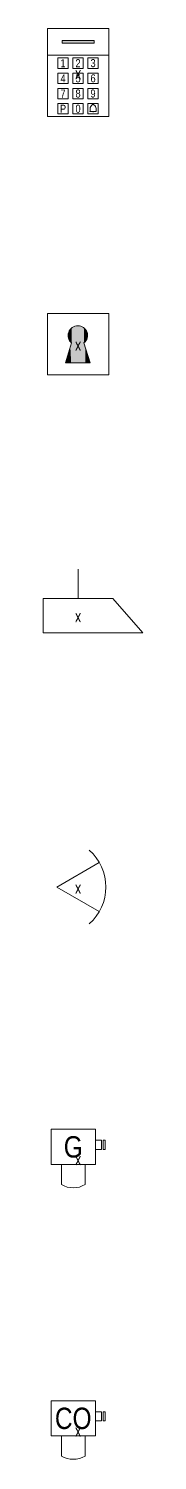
# Model space of a CAD drawing. Header units: metres. Extents: x -162 to 83385, y -62392 to -1971.
# Drawn here: x 25711 to 26085, y -37512 to -32144 of the extents above; entities that cross this region are included whole.
import ezdxf
from ezdxf.enums import TextEntityAlignment as Align

# ---------------------------------------------------------------- set-up
doc = ezdxf.new("R2010")
doc.units = ezdxf.units.M
doc.header["$LTSCALE"] = 0.5
for name, color, linetype, lineweight in [('ELIN_Attribut_01_Produkt_ID', 7, 'Continuous', 0), ('ELIN_Attribut_02_Stromkreis', 7, 'Continuous', 0), ('ELIN_Attribut_03_Verteilerbereich', 7, 'Continuous', 0), ('ELIN_Attribut_04_Montagehoehe', 7, 'Continuous', 0), ('ELIN_Attribut_05_Montageart', 7, 'Continuous', 0), ('ELIN_Attribut_06_Tuernummer', 7, 'Continuous', 0), ('ELIN_Attribut_07_Bemerkung', 7, 'Continuous', 0), ('ELIN_Attribut_08_Adresse', 7, 'Continuous', 0), ('ELIN_Attribut_10_AKZ1', 7, 'Continuous', 0), ('ELIN_Attribut_11_AKZ2', 7, 'Continuous', 0), ('ELIN_Attribut_12_Sonstiges1', 7, 'Continuous', 0), ('ELIN_Attribut_13_Sonstiges2', 7, 'Continuous', 0), ('ELIN_Attribut_14_Bauteil', 7, 'Continuous', 0), ('ELIN_Attribut_15_Ebene', 7, 'Continuous', 0), ('ELIN_Attribut_16_Raumnummer', 7, 'Continuous', 0), ('ELIN_Attribut_17_Raumname', 7, 'Continuous', 0), ('ELIN_Attribut_18_Montageabschnitt', 7, 'Continuous', 0), ('ELIN_Attribut_Basispunkt', 2, 'Continuous', 0), ('ELIN_Attribute_GEMOS', 11, 'Continuous', 0), ('ELIN_SWS_WA_EMA', 7, 'Continuous', 0)]:
    doc.layers.add(name, color=color, linetype=linetype, lineweight=lineweight)
doc.layers.get('0').off()
doc.styles.add('ARIAL_N', font='ARIALN.TTF')
doc.styles.add('ELIN_Attribute', font='isocp.shx', dxfattribs={"width": 0.8})

# ---------------------------------------------------------------- blocks, each defined once
blk = doc.blocks.new('ELIN_SWS_EMA_AUSWEISLESER_CODEEINGABE')
blk.add_hatch(color=0).paths.add_polyline_path([(60, 110), (60, 120), (0, 120), (-60, 120), (-60, 110)])
at = {"color": 0, "linetype": 'Continuous', "ltscale": 0.25}
for p, q in [((115, 65), (-115, 65)), ((-115, 65), (-115, -165)), ((115, -165), (115, 65)), ((-115, -165), (115, -165))]:
    blk.add_line(p, q, dxfattribs=at)
at = {"color": 0}
for p, q in [((-75.4, 55), (-37.1, 55)), ((-75.4, 16), (-75.4, 55)), ((-37.1, 55), (-37.1, 16)), ((-19.1, 55), (19.1, 55)), ((-19.1, 16), (-19.1, 55)), ((19.1, 55), (19.1, 16)), ((37.1, 55), (75.4, 55)), ((37.1, 16), (37.1, 55)), ((75.4, 55), (75.4, 16)), ((-37.1, 16), (-75.4, 16)), ((19.1, 16), (-19.1, 16)), ((75.4, 16), (37.1, 16)), ((-75.4, -2), (-37.1, -2)), ((-75.4, -41), (-75.4, -2)), ((-75.4, -2), (-37.1, -2)), ((-75.4, -41), (-75.4, -2)), ((-37.1, -41), (-75.4, -41)), ((-37.1, -41), (-75.4, -41)), ((-37.1, -2), (-37.1, -41)), ((-37.1, -2), (-37.1, -41)), ((-19.1, -2), (19.1, -2)), ((-19.1, -41), (-19.1, -2)), ((-19.1, -2), (19.1, -2)), ((-19.1, -41), (-19.1, -2)), ((19.1, -41), (-19.1, -41)), ((19.1, -41), (-19.1, -41)), ((19.1, -2), (19.1, -41)), ((19.1, -2), (19.1, -41)), ((37.1, -2), (75.4, -2)), ((37.1, -41), (37.1, -2)), ((37.1, -2), (75.4, -2)), ((37.1, -41), (37.1, -2)), ((75.4, -41), (37.1, -41)), ((75.4, -41), (37.1, -41)), ((75.4, -2), (75.4, -41)), ((75.4, -2), (75.4, -41)), ((-75.4, -59), (-37.1, -59)), ((-75.4, -98), (-75.4, -59)), ((-75.4, -59), (-37.1, -59)), ((-75.4, -98), (-75.4, -59)), ((-37.1, -98), (-75.4, -98)), ((-37.1, -98), (-75.4, -98)), ((-37.1, -59), (-37.1, -98)), ((-37.1, -59), (-37.1, -98)), ((-19.1, -59), (19.1, -59)), ((-19.1, -98), (-19.1, -59)), ((-19.1, -59), (19.1, -59)), ((-19.1, -98), (-19.1, -59)), ((19.1, -98), (-19.1, -98)), ((19.1, -98), (-19.1, -98)), ((19.1, -59), (19.1, -98)), ((19.1, -59), (19.1, -98)), ((37.1, -59), (75.4, -59)), ((37.1, -98), (37.1, -59)), ((37.1, -59), (75.4, -59)), ((37.1, -98), (37.1, -59)), ((75.4, -98), (37.1, -98)), ((75.4, -98), (37.1, -98)), ((75.4, -59), (75.4, -98)), ((75.4, -59), (75.4, -98)), ((-75.4, -116), (-37.1, -116)), ((-75.4, -155), (-75.4, -116)), ((-37.1, -155), (-75.4, -155)), ((-37.1, -116), (-37.1, -155)), ((-19.1, -116), (19.1, -116)), ((-19.1, -155), (-19.1, -116)), ((19.1, -155), (-19.1, -155)), ((19.1, -116), (19.1, -155)), ((37.1, -116), (75.4, -116)), ((37.1, -155), (37.1, -116)), ((75.4, -155), (37.1, -155)), ((75.4, -116), (75.4, -155))]:
    blk.add_line(p, q, dxfattribs=at)
for points in [[(115, 65), (115, 165), (-115, 165), (-115, 65)], [(0, 120), (-60, 120), (-60, 110), (60, 110), (60, 120), (0, 120)], [(115, 65), (-115, 65)]]:
    blk.add_lwpolyline(points, dxfattribs=at)
for points in [[(56.5, -146.2), (44.6, -146.2), (44.6, -146.2, -0.014707), (46, -131, -0.12216), (50.1, -123.5, -0.048195), (54.5, -119.4, -0.141637), (56, -119), (56.5, -119)], [(56.5, -146.2), (68.4, -146.2), (68.4, -146.2, 0.014707), (67, -131, 0.12216), (62.8, -123.5, 0.048195), (58.4, -119.4, 0.141637), (56.9, -119), (56.5, -119)]]:
    blk.add_lwpolyline(points, format="xyb", dxfattribs=at)
blk.add_arc((56.5, -146.2), 1.26, 180, 0, dxfattribs=at)
at = {"color": 0, "char_height": 30, "attachment_point": 5, "style": 'ARIAL_N'}
for s, insert in [('1', (-56.3, 35.5)), ('2', (0, 35.5)), ('3', (56.3, 35.5)), ('4', (-56.3, -21.5)), ('5', (0, -21.5)), ('6', (56.3, -21.5)), ('7', (-56.3, -78.5)), ('8', (0, -78.5)), ('9', (56.3, -78.5)), ('P', (-56.3, -135.5)), ('0', (0, -135.5))]:
    blk.add_mtext_dynamic_manual_height_columns(s, width=0.0383, gutter_width=7.98, heights=[0.0378], dxfattribs=dict(at, insert=insert))
at = {"layer": 'ELIN_Attribut_01_Produkt_ID', "style": 'ELIN_Attribute', "width": 0.8, "flags": 8}
blk.add_attdef('01_PRODUKT_ID', text='', height=150, dxfattribs=at).set_placement((0, -216.7, 0), align=Align.TOP_CENTER)
at = {"layer": 'ELIN_Attribut_02_Stromkreis', "style": 'ELIN_Attribute', "width": 0.8, "flags": 8}
blk.add_attdef('02_STROMKREIS', text='', height=150, dxfattribs=at).set_placement((0, 212.2, 0), align=Align.CENTER)
at = {"layer": 'ELIN_Attribut_03_Verteilerbereich', "style": 'ELIN_Attribute', "width": 0.8, "flags": 8}
blk.add_attdef('03_VERTEILERBEREICH', (198.4, -672.7, 0), '', height=125, dxfattribs=at)
at = {"layer": 'ELIN_Attribut_04_Montagehoehe', "style": 'ELIN_Attribute', "width": 0.8, "flags": 8}
blk.add_attdef('04_MONTAGEHOEHE', text='', height=125, dxfattribs=at).set_placement((-424.5, -54.7, 0), align=Align.RIGHT)
at = {"layer": 'ELIN_Attribut_05_Montageart', "style": 'ELIN_Attribute', "width": 0.8, "flags": 8}
blk.add_attdef('05_MONTAGEART', (400.3, -54.7, 0), '', height=125, dxfattribs=at)
at = {"layer": 'ELIN_Attribut_06_Tuernummer', "style": 'ELIN_Attribute', "width": 0.8, "flags": 8}
blk.add_attdef('06_TUERNUMMER', text='', height=125, dxfattribs=at).set_placement((-424.9, -254.7, 0), align=Align.RIGHT)
at = {"layer": 'ELIN_Attribut_07_Bemerkung', "style": 'ELIN_Attribute', "width": 0.8, "flags": 8}
blk.add_attdef('07_BEMERKUNG', (198.4, -844.5, 0), '', height=125, dxfattribs=at)
at = {"layer": 'ELIN_Attribut_08_Adresse', "style": 'ELIN_Attribute', "width": 0.8, "flags": 8}
blk.add_attdef('08_ADRESSE', (198.4, -1100.6, 0), '', height=125, dxfattribs=at)
at = {"layer": 'ELIN_Attribut_10_AKZ1', "style": 'ELIN_Attribute', "width": 0.8, "flags": 8}
blk.add_attdef('10_AKZ1', (195.8, -1466.6, 0), '', height=125, dxfattribs=at)
at = {"layer": 'ELIN_Attribut_11_AKZ2', "style": 'ELIN_Attribute', "width": 0.8, "flags": 8}
blk.add_attdef('11_AKZ2', (195.8, -1622.9, 0), '', height=125, dxfattribs=at)
at = {"layer": 'ELIN_Attribut_12_Sonstiges1', "style": 'ELIN_Attribute', "width": 0.8, "flags": 8}
blk.add_attdef('12_SONSTIGES1', (198.4, -2000.7, 0), '', height=125, dxfattribs=at)
at = {"layer": 'ELIN_Attribut_13_Sonstiges2', "style": 'ELIN_Attribute', "width": 0.8, "flags": 8}
blk.add_attdef('13_SONSTIGES2', (198.4, -2151.6, 0), '', height=125, dxfattribs=at)
at = {"layer": 'ELIN_Attribut_14_Bauteil', "style": 'ELIN_Attribute', "width": 0.8, "flags": 8}
blk.add_attdef('14_BAUTEIL', (198.4, -2971.1, 0), '', height=125, dxfattribs=at)
at = {"layer": 'ELIN_Attribut_15_Ebene', "style": 'ELIN_Attribute', "width": 0.8, "flags": 8}
blk.add_attdef('15_EBENE', (198.4, -3118.3, 0), '', height=125, dxfattribs=at)
at = {"layer": 'ELIN_Attribut_16_Raumnummer', "style": 'ELIN_Attribute', "width": 0.8, "flags": 8}
blk.add_attdef('16_RAUMNUMMER', (198.4, -3312.6, 0), '', height=125, dxfattribs=at)
at = {"layer": 'ELIN_Attribut_17_Raumname', "style": 'ELIN_Attribute', "width": 0.8, "flags": 8}
blk.add_attdef('17_RAUMNAME', (198.4, -3469.1, 0), '', height=125, dxfattribs=at)
at = {"layer": 'ELIN_Attribut_18_Montageabschnitt', "style": 'ELIN_Attribute', "width": 0.8, "flags": 8}
blk.add_attdef('18_MONTAGEABSCHNITT', (198.4, -3670.1, 0), '', height=125, dxfattribs=at)
at = {"layer": 'ELIN_Attribut_Basispunkt', "style": 'ELIN_Attribute', "width": 0.8, "flags": 8}
blk.add_attdef('Basispunkt', text='', height=50, dxfattribs=at).set_placement((0, 0), align=Align.MIDDLE)
at = {"layer": 'ELIN_Attribute_GEMOS', "style": 'ELIN_Attribute', "width": 0.6, "flags": 8}
for tag, p in [('G01_PRO02ID', (1620.5, 183.6)), ('G02_BEZEICHNUNG', (1620.5, -14.6, 0)), ('G03_DESCRIPTION', (1620.5, -204.4, 0)), ('G04_GEMOS-SYMBOL', (1623.8, -404.4, 0)), ('G05_GEMOS-TYP', (1623.8, -604.4, 0)), ('G06_ORTSKENNUNG', (1620.5, -804.4, 0)), ('G08_FREI1', (1620.5, -1004.4, 0)), ('G08_FREI2', (1620.5, -1204.4, 0))]:
    blk.add_attdef(tag, p, '', height=125, dxfattribs=at)
blk = doc.blocks.new('ELIN_SWS_EMA_ELEKTROMECHANISCHES_SPERRELEMENT')
at = {"color": 0, "linetype": 'Continuous', "ltscale": 0.25}
for p, q in [((115, 115), (-115, 115)), ((-115, 115), (-115, -115)), ((115, -115), (115, 115)), ((-24, 4.4), (-47, -70.2)), ((45.1, -70.2), (22.2, 4.2)), ((-47, -70.2), (45.1, -70.2)), ((-115, -115), (115, -115))]:
    blk.add_line(p, q, dxfattribs=at)
blk.add_ellipse((-0.8, 32.6), major_axis=(23, -28.4), ratio=1, start_param=0, end_param=4.914489, dxfattribs=at)
for points in [[(-30.3, 11.3), (-32.8, 50), (-30.3, 54.2)], [(-28.9, 9.2), (-30.3, 54.2), (-28.9, 55.7)], [(-30.3, 11.3), (-30.3, 54.2), (-28.9, 9.2)], [(-25.8, 6.1), (-28.9, 55.7), (-25.8, 59.3)], [(-28.9, 9.2), (-28.9, 55.7), (-25.8, 6.1)], [(-24, 4.4), (-25.8, 59.3), (-24, 60.7)], [(-25.8, 6.1), (-25.8, 59.3), (-24, 4.4)], [(-20.3, -70.2), (-24, 60.7), (-20.3, 63.5)], [(-24, -70.2), (-24, 60.7), (-20.3, -70.2)], [(-14.1, -70.2), (-20.3, 63.5), (-14.1, 66.7)], [(-20.3, -70.2), (-20.3, 63.5), (-14.1, -70.2)], [(-7.5, -70.2), (-14.1, 66.7), (-7.5, 68.6)], [(-14.1, -70.2), (-14.1, 66.7), (-7.5, -70.2)], [(-0.6, -70.2), (-7.5, 68.6), (-0.6, 69.2)], [(-7.5, -70.2), (-7.5, 68.6), (-0.6, -70.2)], [(-0.6, -70.2), (-0.6, 69.2), (6.3, -70.2)], [(6.3, -70.2), (-0.6, 69.2), (6.3, 68.5)], [(6.3, -70.2), (6.3, 68.5), (12.9, -70.2)], [(12.9, -70.2), (6.3, 68.5), (12.9, 66.5)], [(12.9, -70.2), (12.9, 66.5), (19, -70.2)], [(19, -70.2), (12.9, 66.5), (19, 63.4)], [(19, -70.2), (19, 63.4), (22.2, -70.2)], [(22.2, -70.2), (19, 63.4), (22.2, 60.8)], [(22.2, 4.2), (22.2, 60.8), (24.4, 6.3)], [(24.4, 6.3), (22.2, 60.8), (24.4, 59.1)], [(24.4, 6.3), (24.4, 59.1), (27.1, 9)], [(27.1, 9), (24.4, 59.1), (27.1, 56)], [(27.1, 9), (27.1, 56), (29, 11.6)], [(29, 11.6), (27.1, 56), (29, 53.9)], [(29, 11.6), (29, 53.9), (31.1, 14.7)], [(31.1, 14.7), (29, 53.9), (31.1, 50.2)], [(-37.1, 28), (-37.3, 34.9), (-37.1, 36.3)], [(-36.2, 24.1), (-37.1, 36.3), (-36.2, 41.7)], [(-37.1, 28), (-37.1, 36.3), (-36.2, 24.1)], [(-35.6, 21.3), (-36.2, 41.7), (-35.6, 43.5)], [(-36.2, 24.1), (-36.2, 41.7), (-35.6, 21.3)], [(-33.9, 17.3), (-35.6, 43.5), (-33.9, 48.2)], [(-35.6, 21.3), (-35.6, 43.5), (-33.9, 17.3)], [(-32.8, 14.9), (-33.9, 48.2), (-32.8, 50)], [(-33.9, 17.3), (-33.9, 48.2), (-32.8, 14.9)], [(-32.8, 14.9), (-32.8, 50), (-30.3, 11.3)], [(-24, -70.2), (-25.8, -1.2), (-24, 4.4)], [(22.2, -70.2), (22.2, 4.2), (24.4, -70.2)], [(24.4, -70.2), (22.2, 4.2), (24.4, -3.1)], [(31.1, 14.7), (31.1, 50.2), (32.4, 17.7)], [(32.4, 17.7), (31.1, 50.2), (32.4, 47.9)], [(32.4, 17.7), (32.4, 47.9), (33.9, 21)], [(33.9, 21), (32.4, 47.9), (33.9, 43.8)], [(33.9, 21), (33.9, 43.8), (34.7, 24.5)], [(34.7, 24.5), (33.9, 43.8), (34.7, 41.4)], [(34.7, 24.5), (34.7, 41.4), (35.5, 27.7)], [(35.5, 27.7), (34.7, 41.4), (35.5, 36.4)], [(35.5, 27.7), (35.5, 36.4), (35.7, 34.6)], [(-37.3, -70.2), (-47, -70.2), (-37.3, -38.7)], [(-37.1, -70.2), (-37.3, -38.7), (-37.1, -38)], [(-37.3, -70.2), (-37.3, -38.7), (-37.1, -70.2)], [(-36.2, -70.2), (-37.1, -38), (-36.2, -35.2)], [(-37.1, -70.2), (-37.1, -38), (-36.2, -70.2)], [(-35.6, -70.2), (-36.2, -35.2), (-35.6, -33.1)], [(-36.2, -70.2), (-36.2, -35.2), (-35.6, -70.2)], [(-33.9, -70.2), (-35.6, -33.1), (-33.9, -27.6)], [(-35.6, -70.2), (-35.6, -33.1), (-33.9, -70.2)], [(-32.8, -70.2), (-33.9, -27.6), (-32.8, -24.2)], [(-33.9, -70.2), (-33.9, -27.6), (-32.8, -70.2)], [(-30.3, -70.2), (-32.8, -24.2), (-30.3, -16.1)], [(-32.8, -70.2), (-32.8, -24.2), (-30.3, -70.2)], [(-28.9, -70.2), (-30.3, -16.1), (-28.9, -11.5)], [(-30.3, -70.2), (-30.3, -16.1), (-28.9, -70.2)], [(-25.8, -70.2), (-28.9, -11.5), (-25.8, -1.2)], [(-28.9, -70.2), (-28.9, -11.5), (-25.8, -70.2)], [(-25.8, -70.2), (-25.8, -1.2), (-24, -70.2)], [(24.4, -70.2), (24.4, -3.1), (27.1, -70.2)], [(27.1, -70.2), (24.4, -3.1), (27.1, -11.9)], [(27.1, -70.2), (27.1, -11.9), (29, -70.2)], [(29, -70.2), (27.1, -11.9), (29, -17.8)], [(29, -70.2), (29, -17.8), (31.1, -70.2)], [(31.1, -70.2), (29, -17.8), (31.1, -24.7)], [(31.1, -70.2), (31.1, -24.7), (32.4, -70.2)], [(32.4, -70.2), (31.1, -24.7), (32.4, -29.1)], [(32.4, -70.2), (32.4, -29.1), (33.9, -70.2)], [(33.9, -70.2), (32.4, -29.1), (33.9, -33.8)], [(33.9, -70.2), (33.9, -33.8), (34.7, -70.2)], [(34.7, -70.2), (33.9, -33.8), (34.7, -36.5)], [(34.7, -70.2), (34.7, -36.5), (35.5, -70.2)], [(35.5, -70.2), (34.7, -36.5), (35.5, -38.9)], [(35.5, -70.2), (35.5, -38.9), (35.7, -70.2)], [(35.7, -70.2), (35.5, -38.9), (35.7, -39.8)], [(35.7, -70.2), (35.7, -39.8), (45.1, -70.2)]]:
    blk.add_solid(points, dxfattribs=at)
at = {"layer": 'ELIN_Attribut_01_Produkt_ID', "style": 'ELIN_Attribute', "width": 0.8, "flags": 8}
blk.add_attdef('01_PRODUKT_ID', text='', height=150, dxfattribs=at).set_placement((0, -169.5, 0), align=Align.TOP_CENTER)
at = {"layer": 'ELIN_Attribut_02_Stromkreis', "style": 'ELIN_Attribute', "width": 0.8, "flags": 8}
blk.add_attdef('02_STROMKREIS', text='', height=150, dxfattribs=at).set_placement((0, 150, 0), align=Align.CENTER)
at = {"layer": 'ELIN_Attribut_03_Verteilerbereich', "style": 'ELIN_Attribute', "width": 0.8, "flags": 8}
blk.add_attdef('03_VERTEILERBEREICH', (198.4, -672.7, 0), '', height=125, dxfattribs=at)
at = {"layer": 'ELIN_Attribut_04_Montagehoehe', "style": 'ELIN_Attribute', "width": 0.8, "flags": 8}
blk.add_attdef('04_MONTAGEHOEHE', text='', height=125, dxfattribs=at).set_placement((-424.5, -54.7, 0), align=Align.RIGHT)
at = {"layer": 'ELIN_Attribut_05_Montageart', "style": 'ELIN_Attribute', "width": 0.8, "flags": 8}
blk.add_attdef('05_MONTAGEART', (400.3, -54.7, 0), '', height=125, dxfattribs=at)
at = {"layer": 'ELIN_Attribut_06_Tuernummer', "style": 'ELIN_Attribute', "width": 0.8, "flags": 8}
blk.add_attdef('06_TUERNUMMER', text='', height=125, dxfattribs=at).set_placement((-424.9, -254.7, 0), align=Align.RIGHT)
at = {"layer": 'ELIN_Attribut_07_Bemerkung', "style": 'ELIN_Attribute', "width": 0.8, "flags": 8}
blk.add_attdef('07_BEMERKUNG', (198.4, -844.5, 0), '', height=125, dxfattribs=at)
at = {"layer": 'ELIN_Attribut_08_Adresse', "style": 'ELIN_Attribute', "width": 0.8, "flags": 8}
blk.add_attdef('08_ADRESSE', (198.4, -1100.6, 0), '', height=125, dxfattribs=at)
at = {"layer": 'ELIN_Attribut_10_AKZ1', "style": 'ELIN_Attribute', "width": 0.8, "flags": 8}
blk.add_attdef('10_AKZ1', (195.8, -1466.6, 0), '', height=125, dxfattribs=at)
at = {"layer": 'ELIN_Attribut_11_AKZ2', "style": 'ELIN_Attribute', "width": 0.8, "flags": 8}
blk.add_attdef('11_AKZ2', (195.8, -1622.9, 0), '', height=125, dxfattribs=at)
at = {"layer": 'ELIN_Attribut_12_Sonstiges1', "style": 'ELIN_Attribute', "width": 0.8, "flags": 8}
blk.add_attdef('12_SONSTIGES1', (198.4, -2000.7, 0), '', height=125, dxfattribs=at)
at = {"layer": 'ELIN_Attribut_13_Sonstiges2', "style": 'ELIN_Attribute', "width": 0.8, "flags": 8}
blk.add_attdef('13_SONSTIGES2', (198.4, -2151.6, 0), '', height=125, dxfattribs=at)
at = {"layer": 'ELIN_Attribut_14_Bauteil', "style": 'ELIN_Attribute', "width": 0.8, "flags": 8}
blk.add_attdef('14_BAUTEIL', (198.4, -2971.1, 0), '', height=125, dxfattribs=at)
at = {"layer": 'ELIN_Attribut_15_Ebene', "style": 'ELIN_Attribute', "width": 0.8, "flags": 8}
blk.add_attdef('15_EBENE', (198.4, -3118.3, 0), '', height=125, dxfattribs=at)
at = {"layer": 'ELIN_Attribut_16_Raumnummer', "style": 'ELIN_Attribute', "width": 0.8, "flags": 8}
blk.add_attdef('16_RAUMNUMMER', (198.4, -3312.6, 0), '', height=125, dxfattribs=at)
at = {"layer": 'ELIN_Attribut_17_Raumname', "style": 'ELIN_Attribute', "width": 0.8, "flags": 8}
blk.add_attdef('17_RAUMNAME', (198.4, -3469.1, 0), '', height=125, dxfattribs=at)
at = {"layer": 'ELIN_Attribut_18_Montageabschnitt', "style": 'ELIN_Attribute', "width": 0.8, "flags": 8}
blk.add_attdef('18_MONTAGEABSCHNITT', (198.4, -3670.1, 0), '', height=125, dxfattribs=at)
at = {"layer": 'ELIN_Attribut_Basispunkt', "style": 'ELIN_Attribute', "width": 0.8, "flags": 8}
blk.add_attdef('Basispunkt', text='', height=50, dxfattribs=at).set_placement((0, 0), align=Align.MIDDLE)
at = {"layer": 'ELIN_Attribute_GEMOS', "style": 'ELIN_Attribute', "width": 0.6, "flags": 8}
for tag, p in [('G01_PRO02ID', (1620.5, 183.6)), ('G02_BEZEICHNUNG', (1620.5, -14.6, 0)), ('G03_DESCRIPTION', (1620.5, -204.4, 0)), ('G04_GEMOS-SYMBOL', (1623.8, -404.4, 0)), ('G05_GEMOS-TYP', (1623.8, -604.4, 0)), ('G06_ORTSKENNUNG', (1620.5, -804.4, 0)), ('G08_FREI1', (1620.5, -1004.4, 0)), ('G08_FREI2', (1620.5, -1204.4, 0))]:
    blk.add_attdef(tag, p, '', height=125, dxfattribs=at)
blk = doc.blocks.new('ELIN_SWS_EMA_ELEKTROMECHANISCHER_TUEROEFFNER')
at = {"color": 0, "linetype": 'Continuous', "ltscale": 50}
for p, q in [((0, 64.7), (0, 173.8)), ((-130.7, -64.7), (-130.7, 64.7)), ((-130.7, 64.7), (0, 64.7)), ((0, 64.7), (0, 64.7)), ((0, 64.7), (130.7, 64.7)), ((130.7, 64.7), (242.7, -64.7)), ((242.7, -64.7), (-130.7, -64.7))]:
    blk.add_line(p, q, dxfattribs=at)
at = {"layer": 'ELIN_Attribut_01_Produkt_ID', "style": 'ELIN_Attribute', "width": 0.8, "flags": 8}
blk.add_attdef('01_PRODUKT_ID', text='', height=150, dxfattribs=at).set_placement((0, -169.5, 0), align=Align.TOP_CENTER)
at = {"layer": 'ELIN_Attribut_02_Stromkreis', "style": 'ELIN_Attribute', "width": 0.8, "flags": 8}
blk.add_attdef('02_STROMKREIS', text='', height=150, dxfattribs=at).set_placement((0, 239.7, 0), align=Align.CENTER)
at = {"layer": 'ELIN_Attribut_03_Verteilerbereich', "style": 'ELIN_Attribute', "width": 0.8, "flags": 8}
blk.add_attdef('03_VERTEILERBEREICH', (198.4, -672.7, 0), '', height=125, dxfattribs=at)
at = {"layer": 'ELIN_Attribut_04_Montagehoehe', "style": 'ELIN_Attribute', "width": 0.8, "flags": 8}
blk.add_attdef('04_MONTAGEHOEHE', text='', height=125, dxfattribs=at).set_placement((-424.5, -54.7, 0), align=Align.RIGHT)
at = {"layer": 'ELIN_Attribut_05_Montageart', "style": 'ELIN_Attribute', "width": 0.8, "flags": 8}
blk.add_attdef('05_MONTAGEART', (400.3, -54.7, 0), '', height=125, dxfattribs=at)
at = {"layer": 'ELIN_Attribut_06_Tuernummer', "style": 'ELIN_Attribute', "width": 0.8, "flags": 8}
blk.add_attdef('06_TUERNUMMER', text='', height=125, dxfattribs=at).set_placement((-424.9, -254.7, 0), align=Align.RIGHT)
at = {"layer": 'ELIN_Attribut_07_Bemerkung', "style": 'ELIN_Attribute', "width": 0.8, "flags": 8}
blk.add_attdef('07_BEMERKUNG', (198.4, -844.5, 0), '', height=125, dxfattribs=at)
at = {"layer": 'ELIN_Attribut_08_Adresse', "style": 'ELIN_Attribute', "width": 0.8, "flags": 8}
blk.add_attdef('08_ADRESSE', (198.4, -1100.6, 0), '', height=125, dxfattribs=at)
at = {"layer": 'ELIN_Attribut_10_AKZ1', "style": 'ELIN_Attribute', "width": 0.8, "flags": 8}
blk.add_attdef('10_AKZ1', (195.8, -1466.6, 0), '', height=125, dxfattribs=at)
at = {"layer": 'ELIN_Attribut_11_AKZ2', "style": 'ELIN_Attribute', "width": 0.8, "flags": 8}
blk.add_attdef('11_AKZ2', (195.8, -1622.9, 0), '', height=125, dxfattribs=at)
at = {"layer": 'ELIN_Attribut_12_Sonstiges1', "style": 'ELIN_Attribute', "width": 0.8, "flags": 8}
blk.add_attdef('12_SONSTIGES1', (198.4, -2000.7, 0), '', height=125, dxfattribs=at)
at = {"layer": 'ELIN_Attribut_13_Sonstiges2', "style": 'ELIN_Attribute', "width": 0.8, "flags": 8}
blk.add_attdef('13_SONSTIGES2', (198.4, -2151.6, 0), '', height=125, dxfattribs=at)
at = {"layer": 'ELIN_Attribut_14_Bauteil', "style": 'ELIN_Attribute', "width": 0.8, "flags": 8}
blk.add_attdef('14_BAUTEIL', (198.4, -2971.1, 0), '', height=125, dxfattribs=at)
at = {"layer": 'ELIN_Attribut_15_Ebene', "style": 'ELIN_Attribute', "width": 0.8, "flags": 8}
blk.add_attdef('15_EBENE', (198.4, -3118.3, 0), '', height=125, dxfattribs=at)
at = {"layer": 'ELIN_Attribut_16_Raumnummer', "style": 'ELIN_Attribute', "width": 0.8, "flags": 8}
blk.add_attdef('16_RAUMNUMMER', (198.4, -3312.6, 0), '', height=125, dxfattribs=at)
at = {"layer": 'ELIN_Attribut_17_Raumname', "style": 'ELIN_Attribute', "width": 0.8, "flags": 8}
blk.add_attdef('17_RAUMNAME', (198.4, -3469.1, 0), '', height=125, dxfattribs=at)
at = {"layer": 'ELIN_Attribut_18_Montageabschnitt', "style": 'ELIN_Attribute', "width": 0.8, "flags": 8}
blk.add_attdef('18_MONTAGEABSCHNITT', (198.4, -3670.1, 0), '', height=125, dxfattribs=at)
at = {"layer": 'ELIN_Attribut_Basispunkt', "style": 'ELIN_Attribute', "width": 0.8, "flags": 8}
blk.add_attdef('Basispunkt', text='', height=50, dxfattribs=at).set_placement((0, 0), align=Align.MIDDLE)
at = {"layer": 'ELIN_Attribute_GEMOS', "style": 'ELIN_Attribute', "width": 0.6, "flags": 8}
for tag, p in [('G01_PRO02ID', (1620.5, 183.6)), ('G02_BEZEICHNUNG', (1620.5, -14.6, 0)), ('G03_DESCRIPTION', (1620.5, -204.4, 0)), ('G04_GEMOS-SYMBOL', (1623.8, -404.4, 0)), ('G05_GEMOS-TYP', (1623.8, -604.4, 0)), ('G06_ORTSKENNUNG', (1620.5, -804.4, 0)), ('G08_FREI1', (1620.5, -1004.4, 0)), ('G08_FREI2', (1620.5, -1204.4, 0))]:
    blk.add_attdef(tag, p, '', height=125, dxfattribs=at)
blk = doc.blocks.new('ELIN_SWS_EMA_BEWEGUNGSMELDER')
at = {"color": 0, "linetype": 'Continuous', "ltscale": 0.25}
for q in [(79.7, 92), (79.7, -92)]:
    blk.add_line((-79.7, 0), q, dxfattribs=at)
blk.add_ellipse((-79.7, 0), major_axis=(121.7, -138), ratio=1, start_param=0, end_param=1.696124, dxfattribs=at)
at = {"layer": 'ELIN_Attribut_01_Produkt_ID', "style": 'ELIN_Attribute', "width": 0.8, "flags": 8}
blk.add_attdef('01_PRODUKT_ID', text='', height=150, dxfattribs=at).set_placement((0, -200.3, 0), align=Align.TOP_CENTER)
at = {"layer": 'ELIN_Attribut_02_Stromkreis', "style": 'ELIN_Attribute', "width": 0.8, "flags": 8}
blk.add_attdef('02_STROMKREIS', text='', height=150, dxfattribs=at).set_placement((0, 197.6, 0), align=Align.CENTER)
at = {"layer": 'ELIN_Attribut_03_Verteilerbereich', "style": 'ELIN_Attribute', "width": 0.8, "flags": 8}
blk.add_attdef('03_VERTEILERBEREICH', (198.4, -672.7, 0), '', height=125, dxfattribs=at)
at = {"layer": 'ELIN_Attribut_04_Montagehoehe', "style": 'ELIN_Attribute', "width": 0.8, "flags": 8}
blk.add_attdef('04_MONTAGEHOEHE', text='', height=125, dxfattribs=at).set_placement((-424.5, -54.7, 0), align=Align.RIGHT)
at = {"layer": 'ELIN_Attribut_05_Montageart', "style": 'ELIN_Attribute', "width": 0.8, "flags": 8}
blk.add_attdef('05_MONTAGEART', (400.3, -54.7, 0), '', height=125, dxfattribs=at)
at = {"layer": 'ELIN_Attribut_06_Tuernummer', "style": 'ELIN_Attribute', "width": 0.8, "flags": 8}
blk.add_attdef('06_TUERNUMMER', text='', height=125, dxfattribs=at).set_placement((-424.9, -254.7, 0), align=Align.RIGHT)
at = {"layer": 'ELIN_Attribut_07_Bemerkung', "style": 'ELIN_Attribute', "width": 0.8, "flags": 8}
blk.add_attdef('07_BEMERKUNG', (198.4, -844.5, 0), '', height=125, dxfattribs=at)
at = {"layer": 'ELIN_Attribut_08_Adresse', "style": 'ELIN_Attribute', "width": 0.8, "flags": 8}
blk.add_attdef('08_ADRESSE', (198.4, -1100.6, 0), '', height=125, dxfattribs=at)
at = {"layer": 'ELIN_Attribut_10_AKZ1', "style": 'ELIN_Attribute', "width": 0.8, "flags": 8}
blk.add_attdef('10_AKZ1', (195.8, -1466.6, 0), '', height=125, dxfattribs=at)
at = {"layer": 'ELIN_Attribut_11_AKZ2', "style": 'ELIN_Attribute', "width": 0.8, "flags": 8}
blk.add_attdef('11_AKZ2', (195.8, -1622.9, 0), '', height=125, dxfattribs=at)
at = {"layer": 'ELIN_Attribut_12_Sonstiges1', "style": 'ELIN_Attribute', "width": 0.8, "flags": 8}
blk.add_attdef('12_SONSTIGES1', (198.4, -2000.7, 0), '', height=125, dxfattribs=at)
at = {"layer": 'ELIN_Attribut_13_Sonstiges2', "style": 'ELIN_Attribute', "width": 0.8, "flags": 8}
blk.add_attdef('13_SONSTIGES2', (198.4, -2151.6, 0), '', height=125, dxfattribs=at)
at = {"layer": 'ELIN_Attribut_14_Bauteil', "style": 'ELIN_Attribute', "width": 0.8, "flags": 8}
blk.add_attdef('14_BAUTEIL', (198.4, -2971.1, 0), '', height=125, dxfattribs=at)
at = {"layer": 'ELIN_Attribut_15_Ebene', "style": 'ELIN_Attribute', "width": 0.8, "flags": 8}
blk.add_attdef('15_EBENE', (198.4, -3118.3, 0), '', height=125, dxfattribs=at)
at = {"layer": 'ELIN_Attribut_16_Raumnummer', "style": 'ELIN_Attribute', "width": 0.8, "flags": 8}
blk.add_attdef('16_RAUMNUMMER', (198.4, -3312.6, 0), '', height=125, dxfattribs=at)
at = {"layer": 'ELIN_Attribut_17_Raumname', "style": 'ELIN_Attribute', "width": 0.8, "flags": 8}
blk.add_attdef('17_RAUMNAME', (198.4, -3469.1, 0), '', height=125, dxfattribs=at)
at = {"layer": 'ELIN_Attribut_18_Montageabschnitt', "style": 'ELIN_Attribute', "width": 0.8, "flags": 8}
blk.add_attdef('18_MONTAGEABSCHNITT', (198.4, -3670.1, 0), '', height=125, dxfattribs=at)
at = {"layer": 'ELIN_Attribut_Basispunkt', "style": 'ELIN_Attribute', "width": 0.8, "flags": 8}
blk.add_attdef('Basispunkt', text='', height=50, dxfattribs=at).set_placement((0, 0), align=Align.MIDDLE)
at = {"layer": 'ELIN_Attribute_GEMOS', "style": 'ELIN_Attribute', "width": 0.6, "flags": 8}
for tag, p in [('G01_PRO02ID', (1620.5, 183.6)), ('G02_BEZEICHNUNG', (1620.5, -14.6, 0)), ('G03_DESCRIPTION', (1620.5, -204.4, 0)), ('G04_GEMOS-SYMBOL', (1623.8, -404.4, 0)), ('G05_GEMOS-TYP', (1623.8, -604.4, 0)), ('G06_ORTSKENNUNG', (1620.5, -804.4, 0)), ('G08_FREI1', (1620.5, -1004.4, 0)), ('G08_FREI2', (1620.5, -1204.4, 0))]:
    blk.add_attdef(tag, p, '', height=125, dxfattribs=at)
blk = doc.blocks.new('ELIN_SWS_EMA_GASMELDER_FUER_BRENNBARE_GASE')
for points in [[(-62.7, -97.4), (-62.7, -21.9), (-101.3, -21.9), (-101.3, 109.6), (65.1, 109.6), (65.1, -21.9), (26.5, -21.9), (26.5, -97.4)], [(26.5, -21.9), (-62.7, -21.9)]]:
    blk.add_lwpolyline(points)
for points in [[(65.1, 68.9), (87.9, 68.9), (87.9, 34.6), (65.1, 34.6)], [(94.4, 68.9), (101.3, 68.9), (101.3, 34.6), (94.4, 34.6)]]:
    blk.add_lwpolyline(points, close=True)
blk.add_arc((-18.1, -21.9), 87.8, 239.4417, 300.5583)
at = {"style": 'ARIAL_N'}
blk.add_text('G', height=80, dxfattribs=at).set_placement((-18.1, 43.9), align=Align.MIDDLE_CENTER)
at = {"layer": 'ELIN_Attribut_01_Produkt_ID', "style": 'ELIN_Attribute', "width": 0.8, "flags": 8}
blk.add_attdef('01_PRODUKT_ID', text='', height=150, dxfattribs=at).set_placement((0, -169.5, 0), align=Align.TOP_CENTER)
at = {"layer": 'ELIN_Attribut_02_Stromkreis', "style": 'ELIN_Attribute', "width": 0.8, "flags": 8}
blk.add_attdef('02_STROMKREIS', text='', height=150, dxfattribs=at).set_placement((0, 150, 0), align=Align.CENTER)
at = {"layer": 'ELIN_Attribut_03_Verteilerbereich', "style": 'ELIN_Attribute', "width": 0.8, "flags": 8}
blk.add_attdef('03_VERTEILERBEREICH', (198.4, -672.7, 0), '', height=125, dxfattribs=at)
at = {"layer": 'ELIN_Attribut_04_Montagehoehe', "style": 'ELIN_Attribute', "width": 0.8, "flags": 8}
blk.add_attdef('04_MONTAGEHOEHE', text='', height=125, dxfattribs=at).set_placement((-424.5, -54.7, 0), align=Align.RIGHT)
at = {"layer": 'ELIN_Attribut_05_Montageart', "style": 'ELIN_Attribute', "width": 0.8, "flags": 8}
blk.add_attdef('05_MONTAGEART', (400.3, -54.7, 0), '', height=125, dxfattribs=at)
at = {"layer": 'ELIN_Attribut_06_Tuernummer', "style": 'ELIN_Attribute', "width": 0.8, "flags": 8}
blk.add_attdef('06_TUERNUMMER', text='', height=125, dxfattribs=at).set_placement((-424.9, -254.7, 0), align=Align.RIGHT)
at = {"layer": 'ELIN_Attribut_07_Bemerkung', "style": 'ELIN_Attribute', "width": 0.8, "flags": 8}
blk.add_attdef('07_BEMERKUNG', (198.4, -844.5, 0), '', height=125, dxfattribs=at)
at = {"layer": 'ELIN_Attribut_08_Adresse', "style": 'ELIN_Attribute', "width": 0.8, "flags": 8}
blk.add_attdef('08_ADRESSE', (198.4, -1100.6, 0), '', height=125, dxfattribs=at)
at = {"layer": 'ELIN_Attribut_10_AKZ1', "style": 'ELIN_Attribute', "width": 0.8, "flags": 8}
blk.add_attdef('10_AKZ1', (195.8, -1466.6, 0), '', height=125, dxfattribs=at)
at = {"layer": 'ELIN_Attribut_11_AKZ2', "style": 'ELIN_Attribute', "width": 0.8, "flags": 8}
blk.add_attdef('11_AKZ2', (195.8, -1622.9, 0), '', height=125, dxfattribs=at)
at = {"layer": 'ELIN_Attribut_12_Sonstiges1', "style": 'ELIN_Attribute', "width": 0.8, "flags": 8}
blk.add_attdef('12_SONSTIGES1', (198.4, -2000.7, 0), '', height=125, dxfattribs=at)
at = {"layer": 'ELIN_Attribut_13_Sonstiges2', "style": 'ELIN_Attribute', "width": 0.8, "flags": 8}
blk.add_attdef('13_SONSTIGES2', (198.4, -2151.6, 0), '', height=125, dxfattribs=at)
at = {"layer": 'ELIN_Attribut_14_Bauteil', "style": 'ELIN_Attribute', "width": 0.8, "flags": 8}
blk.add_attdef('14_BAUTEIL', (198.4, -2971.1, 0), '', height=125, dxfattribs=at)
at = {"layer": 'ELIN_Attribut_15_Ebene', "style": 'ELIN_Attribute', "width": 0.8, "flags": 8}
blk.add_attdef('15_EBENE', (198.4, -3118.3, 0), '', height=125, dxfattribs=at)
at = {"layer": 'ELIN_Attribut_16_Raumnummer', "style": 'ELIN_Attribute', "width": 0.8, "flags": 8}
blk.add_attdef('16_RAUMNUMMER', (198.4, -3312.6, 0), '', height=125, dxfattribs=at)
at = {"layer": 'ELIN_Attribut_17_Raumname', "style": 'ELIN_Attribute', "width": 0.8, "flags": 8}
blk.add_attdef('17_RAUMNAME', (198.4, -3469.1, 0), '', height=125, dxfattribs=at)
at = {"layer": 'ELIN_Attribut_18_Montageabschnitt', "style": 'ELIN_Attribute', "width": 0.8, "flags": 8}
blk.add_attdef('18_MONTAGEABSCHNITT', (198.4, -3670.1, 0), '', height=125, dxfattribs=at)
at = {"layer": 'ELIN_Attribut_Basispunkt', "style": 'ELIN_Attribute', "width": 0.8, "flags": 8}
blk.add_attdef('Basispunkt', text='', height=50, dxfattribs=at).set_placement((0, 0), align=Align.MIDDLE)
at = {"layer": 'ELIN_Attribute_GEMOS', "style": 'ELIN_Attribute', "width": 0.6, "flags": 8}
for tag, p in [('G01_PRO02ID', (1620.5, 183.6)), ('G02_BEZEICHNUNG', (1620.5, -14.6, 0)), ('G03_DESCRIPTION', (1620.5, -204.4, 0)), ('G04_GEMOS-SYMBOL', (1623.8, -404.4, 0)), ('G05_GEMOS-TYP', (1623.8, -604.4, 0)), ('G06_ORTSKENNUNG', (1620.5, -804.4, 0)), ('G08_FREI1', (1620.5, -1004.4, 0)), ('G08_FREI2', (1620.5, -1204.4, 0))]:
    blk.add_attdef(tag, p, '', height=125, dxfattribs=at)
blk = doc.blocks.new('ELIN_SWS_EMA_GASMELDER_FUER_KOHLENMONOXID')
for points in [[(-62.7, -97.4), (-62.7, -21.9), (-101.3, -21.9), (-101.3, 109.6), (65.1, 109.6), (65.1, -21.9), (26.5, -21.9), (26.5, -97.4)], [(26.5, -21.9), (-62.7, -21.9)]]:
    blk.add_lwpolyline(points)
for points in [[(65.1, 68.9), (87.9, 68.9), (87.9, 34.6), (65.1, 34.6)], [(94.4, 68.9), (101.3, 68.9), (101.3, 34.6), (94.4, 34.6)]]:
    blk.add_lwpolyline(points, close=True)
blk.add_arc((-18.1, -21.9), 87.8, 239.4417, 300.5583)
at = {"style": 'ARIAL_N'}
blk.add_text('CO', height=80, dxfattribs=at).set_placement((-18.1, 43.9), align=Align.MIDDLE_CENTER)
at = {"layer": 'ELIN_Attribut_01_Produkt_ID', "style": 'ELIN_Attribute', "width": 0.8, "flags": 8}
blk.add_attdef('01_PRODUKT_ID', text='', height=150, dxfattribs=at).set_placement((0, -169.5, 0), align=Align.TOP_CENTER)
at = {"layer": 'ELIN_Attribut_02_Stromkreis', "style": 'ELIN_Attribute', "width": 0.8, "flags": 8}
blk.add_attdef('02_STROMKREIS', text='', height=150, dxfattribs=at).set_placement((0, 150, 0), align=Align.CENTER)
at = {"layer": 'ELIN_Attribut_03_Verteilerbereich', "style": 'ELIN_Attribute', "width": 0.8, "flags": 8}
blk.add_attdef('03_VERTEILERBEREICH', (198.4, -672.7, 0), '', height=125, dxfattribs=at)
at = {"layer": 'ELIN_Attribut_04_Montagehoehe', "style": 'ELIN_Attribute', "width": 0.8, "flags": 8}
blk.add_attdef('04_MONTAGEHOEHE', text='', height=125, dxfattribs=at).set_placement((-424.5, -54.7, 0), align=Align.RIGHT)
at = {"layer": 'ELIN_Attribut_05_Montageart', "style": 'ELIN_Attribute', "width": 0.8, "flags": 8}
blk.add_attdef('05_MONTAGEART', (400.3, -54.7, 0), '', height=125, dxfattribs=at)
at = {"layer": 'ELIN_Attribut_06_Tuernummer', "style": 'ELIN_Attribute', "width": 0.8, "flags": 8}
blk.add_attdef('06_TUERNUMMER', text='', height=125, dxfattribs=at).set_placement((-424.9, -254.7, 0), align=Align.RIGHT)
at = {"layer": 'ELIN_Attribut_07_Bemerkung', "style": 'ELIN_Attribute', "width": 0.8, "flags": 8}
blk.add_attdef('07_BEMERKUNG', (198.4, -844.5, 0), '', height=125, dxfattribs=at)
at = {"layer": 'ELIN_Attribut_08_Adresse', "style": 'ELIN_Attribute', "width": 0.8, "flags": 8}
blk.add_attdef('08_ADRESSE', (198.4, -1100.6, 0), '', height=125, dxfattribs=at)
at = {"layer": 'ELIN_Attribut_10_AKZ1', "style": 'ELIN_Attribute', "width": 0.8, "flags": 8}
blk.add_attdef('10_AKZ1', (195.8, -1466.6, 0), '', height=125, dxfattribs=at)
at = {"layer": 'ELIN_Attribut_11_AKZ2', "style": 'ELIN_Attribute', "width": 0.8, "flags": 8}
blk.add_attdef('11_AKZ2', (195.8, -1622.9, 0), '', height=125, dxfattribs=at)
at = {"layer": 'ELIN_Attribut_12_Sonstiges1', "style": 'ELIN_Attribute', "width": 0.8, "flags": 8}
blk.add_attdef('12_SONSTIGES1', (198.4, -2000.7, 0), '', height=125, dxfattribs=at)
at = {"layer": 'ELIN_Attribut_13_Sonstiges2', "style": 'ELIN_Attribute', "width": 0.8, "flags": 8}
blk.add_attdef('13_SONSTIGES2', (198.4, -2151.6, 0), '', height=125, dxfattribs=at)
at = {"layer": 'ELIN_Attribut_14_Bauteil', "style": 'ELIN_Attribute', "width": 0.8, "flags": 8}
blk.add_attdef('14_BAUTEIL', (198.4, -2971.1, 0), '', height=125, dxfattribs=at)
at = {"layer": 'ELIN_Attribut_15_Ebene', "style": 'ELIN_Attribute', "width": 0.8, "flags": 8}
blk.add_attdef('15_EBENE', (198.4, -3118.3, 0), '', height=125, dxfattribs=at)
at = {"layer": 'ELIN_Attribut_16_Raumnummer', "style": 'ELIN_Attribute', "width": 0.8, "flags": 8}
blk.add_attdef('16_RAUMNUMMER', (198.4, -3312.6, 0), '', height=125, dxfattribs=at)
at = {"layer": 'ELIN_Attribut_17_Raumname', "style": 'ELIN_Attribute', "width": 0.8, "flags": 8}
blk.add_attdef('17_RAUMNAME', (198.4, -3469.1, 0), '', height=125, dxfattribs=at)
at = {"layer": 'ELIN_Attribut_18_Montageabschnitt', "style": 'ELIN_Attribute', "width": 0.8, "flags": 8}
blk.add_attdef('18_MONTAGEABSCHNITT', (198.4, -3670.1, 0), '', height=125, dxfattribs=at)
at = {"layer": 'ELIN_Attribut_Basispunkt', "style": 'ELIN_Attribute', "width": 0.8, "flags": 8}
blk.add_attdef('Basispunkt', text='', height=50, dxfattribs=at).set_placement((0, 0), align=Align.MIDDLE)
at = {"layer": 'ELIN_Attribute_GEMOS', "style": 'ELIN_Attribute', "width": 0.6, "flags": 8}
for tag, p in [('G01_PRO02ID', (1620.5, 183.6)), ('G02_BEZEICHNUNG', (1620.5, -14.6, 0)), ('G03_DESCRIPTION', (1620.5, -204.4, 0)), ('G04_GEMOS-SYMBOL', (1623.8, -404.4, 0)), ('G05_GEMOS-TYP', (1623.8, -604.4, 0)), ('G06_ORTSKENNUNG', (1620.5, -804.4, 0)), ('G08_FREI1', (1620.5, -1004.4, 0)), ('G08_FREI2', (1620.5, -1204.4, 0))]:
    blk.add_attdef(tag, p, '', height=125, dxfattribs=at)

msp = doc.modelspace()

# ---------------------------------------------------------------- block references
at = {"layer": 'ELIN_SWS_WA_EMA', "lineweight": 0}
ref = msp.add_blockref('ELIN_SWS_EMA_AUSWEISLESER_CODEEINGABE', (25841.9, -32309.4), dxfattribs=at)
ref.add_attrib('Basispunkt', 'x', dxfattribs={"layer": 'ELIN_Attribut_Basispunkt', "height": 50, "style": 'ELIN_Attribute', "width": 0.8}).set_placement((25841.9, -32309.4), align=Align.MIDDLE)
ref = msp.add_blockref('ELIN_SWS_EMA_ELEKTROMECHANISCHES_SPERRELEMENT', (25841.9, -33327.2), dxfattribs=at)
ref.add_attrib('Basispunkt', 'x', dxfattribs={"layer": 'ELIN_Attribut_Basispunkt', "height": 50, "style": 'ELIN_Attribute', "width": 0.8}).set_placement((25841.9, -33327.2), align=Align.MIDDLE)
ref = msp.add_blockref('ELIN_SWS_EMA_ELEKTROMECHANISCHER_TUEROEFFNER', (25841.9, -34345.1), dxfattribs=at)
ref.add_attrib('Basispunkt', 'x', dxfattribs={"layer": 'ELIN_Attribut_Basispunkt', "height": 50, "style": 'ELIN_Attribute', "width": 0.8}).set_placement((25841.9, -34345.1), align=Align.MIDDLE)
ref = msp.add_blockref('ELIN_SWS_EMA_BEWEGUNGSMELDER', (25841.9, -35363), dxfattribs=at)
ref.add_attrib('Basispunkt', 'x', dxfattribs={"layer": 'ELIN_Attribut_Basispunkt', "height": 50, "style": 'ELIN_Attribute', "width": 0.8}).set_placement((25841.9, -35363), align=Align.MIDDLE)
ref = msp.add_blockref('ELIN_SWS_EMA_GASMELDER_FUER_BRENNBARE_GASE', (25841.9, -36380.9), dxfattribs=at)
ref.add_attrib('Basispunkt', 'x', dxfattribs={"layer": 'ELIN_Attribut_Basispunkt', "height": 50, "style": 'ELIN_Attribute', "width": 0.8}).set_placement((25841.9, -36380.9), align=Align.MIDDLE)
ref = msp.add_blockref('ELIN_SWS_EMA_GASMELDER_FUER_KOHLENMONOXID', (25841.9, -37398.8), dxfattribs=at)
ref.add_attrib('Basispunkt', 'x', dxfattribs={"layer": 'ELIN_Attribut_Basispunkt', "height": 50, "style": 'ELIN_Attribute', "width": 0.8}).set_placement((25841.9, -37398.8), align=Align.MIDDLE)

doc.saveas('drawing.dxf')
